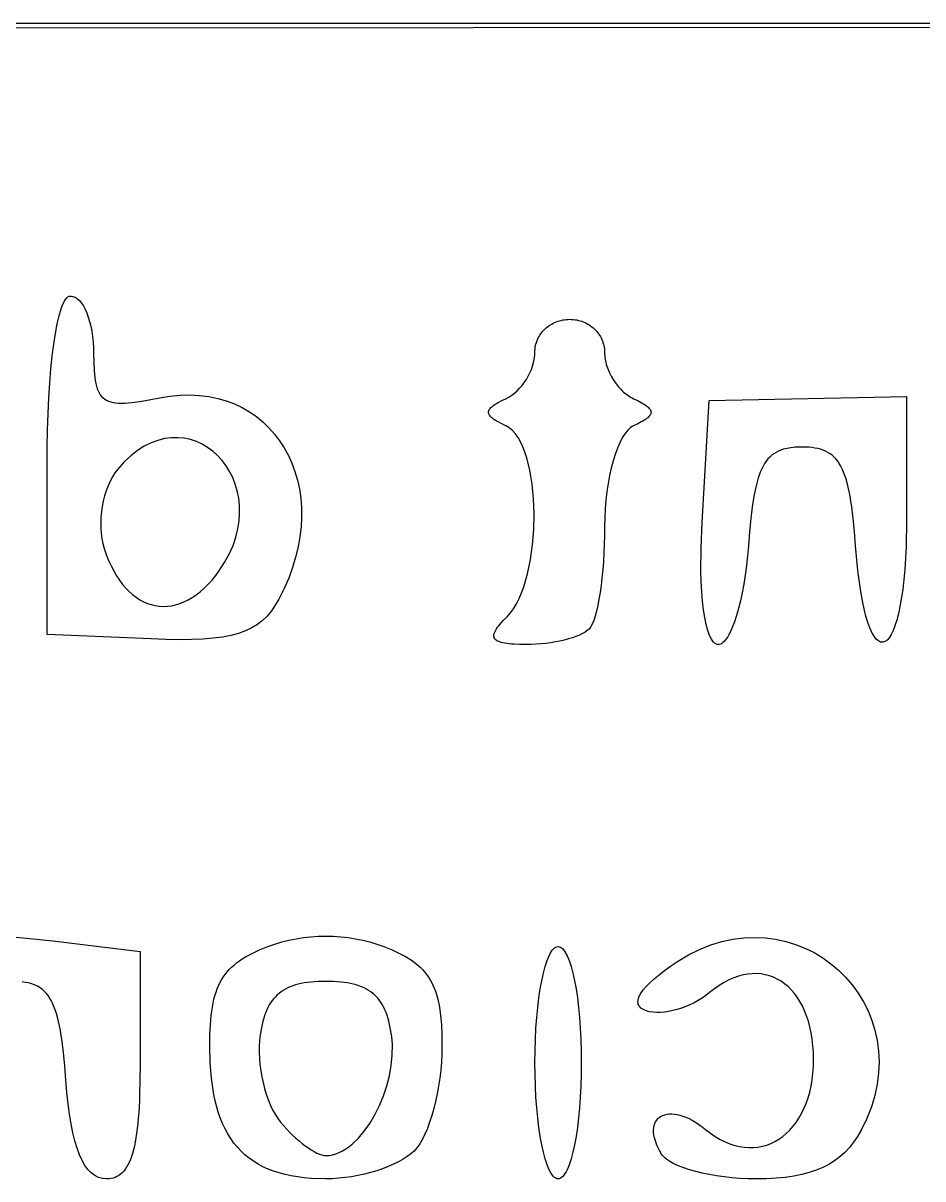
# Model space of a CAD drawing. Extents: x 70.3 to 133.4, y -81.7 to -32.
# Drawn here: x 81.999 to 83.434, y -80.395 to -78.552 of the extents above; entities that cross this region are included whole.
import ezdxf

# ---------------------------------------------------------------- set-up
doc = ezdxf.new("R2010")
doc.units = 0
doc.layers.add('BLACK', color=7, linetype='CONTINUOUS')

msp = doc.modelspace()

# ---------------------------------------------------------------- linework, layer by layer
at = {"layer": 'BLACK', "linetype": 'CONTINUOUS'}
for p, q in [((74.601576, -78.551733), (83.398972, -78.551733)), ((83.921317, -78.558488), (79.000274, -78.561297)), ((83.398972, -78.551733), (84.412734, -78.555447)), ((82.061659, -79.002649), (82.063405, -78.998571)), ((82.063405, -78.998571), (82.065194, -78.995083)), ((82.065194, -78.995083), (82.067026, -78.992199)), ((82.067026, -78.992199), (82.068898, -78.989932)), ((82.068898, -78.989932), (82.070807, -78.988296)), ((82.070807, -78.988296), (82.072753, -78.987305)), ((82.072753, -78.987305), (82.074734, -78.986971)), ((82.074734, -78.986971), (82.076633, -78.987091)), ((82.076633, -78.987091), (82.078507, -78.987447)), ((82.078507, -78.987447), (82.080355, -78.988032)), ((82.080355, -78.988032), (82.082175, -78.988842)), ((82.082175, -78.988842), (82.083963, -78.98987)), ((82.083963, -78.98987), (82.085717, -78.991111)), ((82.085717, -78.991111), (82.089116, -78.994205)), ((82.089116, -78.994205), (82.092353, -78.998078)), ((82.092353, -78.998078), (82.095407, -79.002683)), ((82.053652, -79.031417), (82.056703, -79.018288)), ((82.056703, -79.018288), (82.059959, -79.007304)), ((82.059959, -79.007304), (82.061659, -79.002649)), ((82.095407, -79.002683), (82.098261, -79.007973)), ((82.098261, -79.007973), (82.100895, -79.013901)), ((82.100895, -79.013901), (82.10329, -79.02042)), ((82.050821, -79.04658), (82.053652, -79.031417)), ((82.10329, -79.02042), (82.105427, -79.027483)), ((82.105427, -79.027483), (82.107288, -79.035042)), ((82.107288, -79.035042), (82.108853, -79.043052)), ((82.831888, -79.039427), (82.83382, -79.037686)), ((82.83382, -79.037686), (82.835839, -79.036034)), ((82.835839, -79.036034), (82.837939, -79.034473)), ((82.837939, -79.034473), (82.840119, -79.033006)), ((82.840119, -79.033006), (82.842374, -79.031637)), ((82.842374, -79.031637), (82.844701, -79.03037)), ((82.844701, -79.03037), (82.847096, -79.029207)), ((82.847096, -79.029207), (82.849555, -79.028153)), ((82.849555, -79.028153), (82.852076, -79.02721)), ((82.852076, -79.02721), (82.854654, -79.026382)), ((82.854654, -79.026382), (82.857286, -79.025672)), ((82.857286, -79.025672), (82.859968, -79.025083)), ((82.859968, -79.025083), (82.862697, -79.02462)), ((82.862697, -79.02462), (82.865469, -79.024285)), ((82.865469, -79.024285), (82.868281, -79.024081)), ((82.868281, -79.024081), (82.871129, -79.024012)), ((82.871129, -79.024012), (82.873977, -79.024081)), ((82.873977, -79.024081), (82.876789, -79.024285)), ((82.876789, -79.024285), (82.879562, -79.02462)), ((82.879562, -79.02462), (82.882291, -79.025083)), ((82.882291, -79.025083), (82.884973, -79.025672)), ((82.884973, -79.025672), (82.887605, -79.026382)), ((82.887605, -79.026382), (82.890183, -79.02721)), ((82.890183, -79.02721), (82.892703, -79.028153)), ((82.892703, -79.028153), (82.895163, -79.029208)), ((82.895163, -79.029208), (82.897558, -79.03037)), ((82.897558, -79.03037), (82.899884, -79.031637)), ((82.899884, -79.031637), (82.902139, -79.033006)), ((82.902139, -79.033006), (82.904319, -79.034473)), ((82.904319, -79.034473), (82.90642, -79.036034)), ((82.90642, -79.036034), (82.908438, -79.037687)), ((82.908438, -79.037687), (82.91037, -79.039427)), ((82.048225, -79.06367), (82.050821, -79.04658)), ((82.108853, -79.043052), (82.110104, -79.051464)), ((82.110104, -79.051464), (82.11102, -79.060232)), ((82.818952, -79.058493), (82.81995, -79.056112)), ((82.81995, -79.056112), (82.821067, -79.05379)), ((82.821067, -79.05379), (82.822298, -79.051528)), ((82.822298, -79.051528), (82.82364, -79.049331)), ((82.82364, -79.049331), (82.825089, -79.047201)), ((82.825089, -79.047201), (82.826642, -79.045142)), ((82.826642, -79.045142), (82.828295, -79.043158)), ((82.828295, -79.043158), (82.830045, -79.041252)), ((82.830045, -79.041252), (82.831888, -79.039427)), ((82.91037, -79.039427), (82.912213, -79.041252)), ((82.912213, -79.041252), (82.913963, -79.043159)), ((82.913963, -79.043159), (82.915616, -79.045143)), ((82.915616, -79.045143), (82.917169, -79.047201)), ((82.917169, -79.047201), (82.918618, -79.049331)), ((82.918618, -79.049331), (82.91996, -79.051528)), ((82.91996, -79.051528), (82.921191, -79.05379)), ((82.921191, -79.05379), (82.922307, -79.056113)), ((82.922307, -79.056113), (82.923306, -79.058493)), ((82.045878, -79.082579), (82.048225, -79.06367)), ((82.11102, -79.060232), (82.111584, -79.06931)), ((82.111584, -79.06931), (82.111776, -79.078649)), ((82.815566, -79.076488), (82.815639, -79.073798)), ((82.815639, -79.073798), (82.815854, -79.071142)), ((82.815854, -79.071142), (82.816209, -79.068524)), ((82.816209, -79.068524), (82.8167, -79.065947)), ((82.8167, -79.065947), (82.817323, -79.063413)), ((82.817323, -79.063413), (82.818075, -79.060928)), ((82.818075, -79.060928), (82.818952, -79.058493)), ((82.923306, -79.058493), (82.924183, -79.060928)), ((82.924183, -79.060928), (82.924935, -79.063414)), ((82.924935, -79.063414), (82.925558, -79.065947)), ((82.925558, -79.065947), (82.926048, -79.068524)), ((82.926048, -79.068524), (82.926403, -79.071142)), ((82.926403, -79.071142), (82.926619, -79.073798)), ((82.926619, -79.073798), (82.926692, -79.076488)), ((82.043796, -79.103196), (82.045878, -79.082579)), ((82.111776, -79.078649), (82.111937, -79.092983)), ((82.111937, -79.092983), (82.112487, -79.105682)), ((82.811912, -79.098568), (82.813475, -79.093024)), ((82.813475, -79.093024), (82.814621, -79.08747)), ((82.814621, -79.08747), (82.815326, -79.081946)), ((82.815326, -79.081946), (82.815566, -79.076488)), ((82.926692, -79.076488), (82.926752, -79.079206)), ((82.926752, -79.079206), (82.926932, -79.081946)), ((82.926932, -79.081946), (82.927228, -79.084702)), ((82.927228, -79.084702), (82.927637, -79.08747)), ((82.927637, -79.08747), (82.928156, -79.090246)), ((82.928156, -79.090246), (82.928782, -79.093024)), ((82.928782, -79.093024), (82.929513, -79.0958)), ((82.041993, -79.125415), (82.043796, -79.103196)), ((82.112487, -79.105682), (82.113524, -79.116813)), ((82.804959, -79.114768), (82.80763, -79.109478)), ((82.80763, -79.109478), (82.809956, -79.104066)), ((82.809956, -79.104066), (82.811912, -79.098568)), ((82.929513, -79.0958), (82.930345, -79.098568)), ((82.930345, -79.098568), (82.931275, -79.101326)), ((82.931275, -79.101326), (82.932301, -79.104066)), ((82.932301, -79.104066), (82.934627, -79.109478)), ((82.934627, -79.109478), (82.937299, -79.114768)), ((82.040485, -79.149127), (82.041993, -79.125415)), ((82.113524, -79.116813), (82.114257, -79.121811)), ((82.114257, -79.121811), (82.115149, -79.126442)), ((82.115149, -79.126442), (82.116214, -79.130715)), ((82.116214, -79.130715), (82.117463, -79.134637)), ((82.791288, -79.133936), (82.795106, -79.129519)), ((82.795106, -79.129519), (82.798673, -79.124826)), ((82.798673, -79.124826), (82.801965, -79.119896)), ((82.801965, -79.119896), (82.804959, -79.114768)), ((82.937299, -79.114768), (82.940293, -79.119896)), ((82.940293, -79.119896), (82.943585, -79.124826)), ((82.943585, -79.124826), (82.947152, -79.129519)), ((82.947152, -79.129519), (82.949031, -79.131764)), ((82.039286, -79.174222), (82.040485, -79.149127)), ((82.117463, -79.134637), (82.118908, -79.138218)), ((82.118908, -79.138218), (82.120563, -79.141465)), ((82.120563, -79.141465), (82.12244, -79.144387)), ((82.12244, -79.144387), (82.124551, -79.146993)), ((82.124551, -79.146993), (82.126909, -79.14929)), ((82.216837, -79.149314), (82.233568, -79.146543)), ((82.233568, -79.146543), (82.249834, -79.144987)), ((82.249834, -79.144987), (82.265613, -79.144606)), ((82.265613, -79.144606), (82.28088, -79.145361)), ((82.28088, -79.145361), (82.295614, -79.147215)), ((82.295614, -79.147215), (82.309791, -79.150127)), ((82.769264, -79.150571), (82.773981, -79.148098)), ((82.773981, -79.148098), (82.778565, -79.14516)), ((82.778565, -79.14516), (82.782994, -79.141795)), ((82.782994, -79.141795), (82.787242, -79.138041)), ((82.787242, -79.138041), (82.791288, -79.133936)), ((82.949031, -79.131764), (82.95097, -79.133936)), ((82.95097, -79.133936), (82.952966, -79.13603)), ((82.952966, -79.13603), (82.955015, -79.138041)), ((82.955015, -79.138041), (82.957116, -79.139964)), ((82.957116, -79.139964), (82.959264, -79.141795)), ((82.959264, -79.141795), (82.961457, -79.143528)), ((82.961457, -79.143528), (82.963692, -79.14516)), ((82.963692, -79.14516), (82.965966, -79.146684)), ((82.965966, -79.146684), (82.968277, -79.148098)), ((82.968277, -79.148098), (82.97062, -79.149395)), ((83.250806, -79.150239), (83.408233, -79.146817)), ((83.408233, -79.146817), (83.408233, -79.344706)), ((82.126909, -79.14929), (82.129526, -79.151288)), ((82.129526, -79.151288), (82.132415, -79.152994)), ((82.132415, -79.152994), (82.135588, -79.154417)), ((82.135588, -79.154417), (82.139058, -79.155565)), ((82.139058, -79.155565), (82.142837, -79.156447)), ((82.142837, -79.156447), (82.146938, -79.157071)), ((82.146938, -79.157071), (82.151372, -79.157446)), ((82.151372, -79.157446), (82.156153, -79.157579)), ((82.156153, -79.157579), (82.161294, -79.15748)), ((82.161294, -79.15748), (82.172701, -79.156617)), ((82.172701, -79.156617), (82.185694, -79.154923)), ((82.185694, -79.154923), (82.200373, -79.152467)), ((82.200373, -79.152467), (82.216837, -79.149314)), ((82.309791, -79.150127), (82.323387, -79.154059)), ((82.323387, -79.154059), (82.33638, -79.158972)), ((82.33638, -79.158972), (82.348747, -79.164827)), ((82.348747, -79.164827), (82.360465, -79.171586)), ((82.74246, -79.168518), (82.74322, -79.167283)), ((82.74322, -79.167283), (82.744196, -79.166036)), ((82.744196, -79.166036), (82.74539, -79.164772)), ((82.74539, -79.164772), (82.746801, -79.16349)), ((82.746801, -79.16349), (82.748429, -79.162185)), ((82.748429, -79.162185), (82.750273, -79.160855)), ((82.750273, -79.160855), (82.752335, -79.159497)), ((82.752335, -79.159497), (82.754614, -79.158107)), ((82.754614, -79.158107), (82.75711, -79.156682)), ((82.75711, -79.156682), (82.762753, -79.153715)), ((82.762753, -79.153715), (82.769264, -79.150571)), ((82.97062, -79.149395), (82.972993, -79.150571)), ((82.972993, -79.150571), (82.979505, -79.153715)), ((82.979505, -79.153715), (82.985148, -79.156682)), ((82.985148, -79.156682), (82.987644, -79.158107)), ((82.987644, -79.158107), (82.989923, -79.159497)), ((82.989923, -79.159497), (82.991985, -79.160855)), ((82.991985, -79.160855), (82.99383, -79.162185)), ((82.99383, -79.162185), (82.995457, -79.16349)), ((82.995457, -79.16349), (82.996868, -79.164772)), ((82.996868, -79.164772), (82.998062, -79.166036)), ((82.998062, -79.166036), (82.999039, -79.167283)), ((82.999039, -79.167283), (82.999798, -79.168518)), ((83.082184, -79.348128), (83.093378, -79.153659)), ((83.093378, -79.153659), (83.250806, -79.150239)), ((82.038411, -79.200593), (82.039286, -79.174222)), ((82.360465, -79.171586), (82.37151, -79.179209)), ((82.37151, -79.179209), (82.38186, -79.187657)), ((82.741483, -79.172179), (82.741592, -79.170963)), ((82.741592, -79.173395), (82.741483, -79.172179)), ((82.741592, -79.170963), (82.741917, -79.169744)), ((82.741917, -79.174614), (82.741592, -79.173395)), ((82.741917, -79.169744), (82.74246, -79.168518)), ((82.74246, -79.175839), (82.741917, -79.174614)), ((82.74322, -79.177074), (82.74246, -79.175839)), ((82.744196, -79.178322), (82.74322, -79.177074)), ((82.74539, -79.179585), (82.744196, -79.178322)), ((82.746801, -79.180868), (82.74539, -79.179585)), ((82.748429, -79.182172), (82.746801, -79.180868)), ((82.750273, -79.183502), (82.748429, -79.182172)), ((82.752335, -79.184861), (82.750273, -79.183502)), ((82.754614, -79.186251), (82.752335, -79.184861)), ((82.989923, -79.184861), (82.987644, -79.186251)), ((82.991985, -79.183502), (82.989923, -79.184861)), ((82.99383, -79.182172), (82.991985, -79.183502)), ((82.995457, -79.180868), (82.99383, -79.182172)), ((82.996868, -79.179585), (82.995457, -79.180868)), ((82.998062, -79.178322), (82.996868, -79.179585)), ((82.999039, -79.177074), (82.998062, -79.178322)), ((82.999798, -79.175839), (82.999039, -79.177074)), ((82.999798, -79.168518), (83.000341, -79.169744)), ((83.000341, -79.174614), (82.999798, -79.175839)), ((83.000341, -79.169744), (83.000666, -79.170963)), ((83.000666, -79.173395), (83.000341, -79.174614)), ((83.000666, -79.170963), (83.000775, -79.172179)), ((83.000775, -79.172179), (83.000666, -79.173395)), ((82.037875, -79.228131), (82.038411, -79.200593)), ((82.38186, -79.187657), (82.391491, -79.196893)), ((82.391491, -79.196893), (82.400381, -79.206876)), ((82.75711, -79.187675), (82.754614, -79.186251)), ((82.762753, -79.190642), (82.75711, -79.187675)), ((82.769264, -79.193786), (82.762753, -79.190642)), ((82.774632, -79.196918), (82.769264, -79.193786)), ((82.77966, -79.201103), (82.774632, -79.196918)), ((82.78435, -79.206277), (82.77966, -79.201103)), ((82.963692, -79.200962), (82.959264, -79.206466)), ((82.968277, -79.196708), (82.963692, -79.200962)), ((82.97062, -79.195075), (82.968277, -79.196708)), ((82.972993, -79.193786), (82.97062, -79.195075)), ((82.979505, -79.190642), (82.972993, -79.193786)), ((82.985148, -79.187675), (82.979505, -79.190642)), ((82.987644, -79.186251), (82.985148, -79.187675)), ((82.203451, -79.221008), (82.192635, -79.226417)), ((82.214251, -79.216987), (82.203451, -79.221008)), ((82.224982, -79.214301), (82.214251, -79.216987)), ((82.235589, -79.212895), (82.224982, -79.214301)), ((82.246018, -79.212717), (82.235589, -79.212895)), ((82.256216, -79.213713), (82.246018, -79.212717)), ((82.266128, -79.215829), (82.256216, -79.213713)), ((82.275701, -79.219011), (82.266128, -79.215829)), ((82.28488, -79.223207), (82.275701, -79.219011)), ((82.400381, -79.206876), (82.408506, -79.217567)), ((82.408506, -79.217567), (82.415843, -79.228929)), ((82.7887, -79.212376), (82.78435, -79.206277)), ((82.792711, -79.219336), (82.7887, -79.212376)), ((82.796381, -79.227092), (82.792711, -79.219336)), ((82.95097, -79.220894), (82.947152, -79.229653)), ((82.955015, -79.213137), (82.95097, -79.220894)), ((82.959264, -79.206466), (82.955015, -79.213137)), ((82.037693, -79.256727), (82.037875, -79.228131)), ((82.181857, -79.233268), (82.171171, -79.241614)), ((82.192635, -79.226417), (82.181857, -79.233268)), ((82.293612, -79.228362), (82.28488, -79.223207)), ((82.301842, -79.234424), (82.293612, -79.228362)), ((82.309517, -79.241338), (82.301842, -79.234424)), ((82.415843, -79.228929), (82.422369, -79.240922)), ((82.422369, -79.240922), (82.428061, -79.253507)), ((82.799711, -79.235581), (82.796381, -79.227092)), ((82.8027, -79.244738), (82.799711, -79.235581)), ((82.943585, -79.239333), (82.940293, -79.249851)), ((82.947152, -79.229653), (82.943585, -79.239333)), ((83.193412, -79.240765), (83.190297, -79.243556)), ((83.196714, -79.238285), (83.193412, -79.240765)), ((83.200209, -79.236104), (83.196714, -79.238285)), ((83.203905, -79.234209), (83.200209, -79.236104)), ((83.207808, -79.232586), (83.203905, -79.234209)), ((83.211926, -79.231222), (83.207808, -79.232586)), ((83.220835, -79.229218), (83.211926, -79.231222)), ((83.230689, -79.228094), (83.220835, -79.229218)), ((83.241545, -79.227742), (83.230689, -79.228094)), ((83.247102, -79.227828), (83.241545, -79.227742)), ((83.252402, -79.228094), (83.247102, -79.227828)), ((83.25745, -79.228553), (83.252402, -79.228094)), ((83.262256, -79.229218), (83.25745, -79.228553)), ((83.266825, -79.230104), (83.262256, -79.229218)), ((83.271165, -79.231222), (83.266825, -79.230104)), ((83.275283, -79.232586), (83.271165, -79.231222)), ((83.279186, -79.234209), (83.275283, -79.232586)), ((83.282882, -79.236104), (83.279186, -79.234209)), ((83.286377, -79.238285), (83.282882, -79.236104)), ((83.289679, -79.240765), (83.286377, -79.238285)), ((83.292794, -79.243556), (83.289679, -79.240765)), ((82.037693, -79.526485), (82.037693, -79.256727)), ((82.160632, -79.251508), (82.150293, -79.263005)), ((82.171171, -79.241614), (82.160632, -79.251508)), ((82.316582, -79.24905), (82.309517, -79.241338)), ((82.322984, -79.257509), (82.316582, -79.24905)), ((82.328669, -79.266658), (82.322984, -79.257509)), ((82.428061, -79.253507), (82.432895, -79.266646)), ((82.807652, -79.2648), (82.8027, -79.244738)), ((82.940293, -79.249851), (82.937299, -79.261125)), ((83.179554, -79.258105), (83.175114, -79.267593)), ((83.181996, -79.253934), (83.179554, -79.258105)), ((83.184596, -79.250128), (83.181996, -79.253934)), ((83.187361, -79.246673), (83.184596, -79.250128)), ((83.190297, -79.243556), (83.187361, -79.246673)), ((83.295731, -79.246673), (83.292794, -79.243556)), ((83.298495, -79.250128), (83.295731, -79.246673)), ((83.301095, -79.253934), (83.298495, -79.250128)), ((83.303537, -79.258105), (83.301095, -79.253934)), ((83.305829, -79.262653), (83.303537, -79.258105)), ((82.141795, -79.275288), (82.138095, -79.282225)), ((82.145865, -79.26886), (82.141795, -79.275288)), ((82.150293, -79.263005), (82.145865, -79.26886)), ((82.333582, -79.276447), (82.328669, -79.266658)), ((82.33767, -79.286819), (82.333582, -79.276447)), ((82.432895, -79.266646), (82.43685, -79.280299)), ((82.811237, -79.286765), (82.807652, -79.2648)), ((82.934627, -79.273073), (82.932301, -79.285612)), ((82.937299, -79.261125), (82.934627, -79.273073)), ((83.175114, -79.267593), (83.171218, -79.278697)), ((83.307978, -79.267593), (83.305829, -79.262653)), ((83.30999, -79.272936), (83.307978, -79.267593)), ((83.311874, -79.278697), (83.30999, -79.272936)), ((82.134775, -79.289605), (82.131846, -79.297365)), ((82.138095, -79.282225), (82.134775, -79.289605)), ((82.340879, -79.297723), (82.33767, -79.286819)), ((82.43685, -79.280299), (82.439902, -79.294427)), ((82.439902, -79.294427), (82.442027, -79.308993)), ((82.813449, -79.31012), (82.811237, -79.286765)), ((82.932301, -79.285612), (82.930345, -79.298661)), ((83.167809, -79.291523), (83.164831, -79.306176)), ((83.171218, -79.278697), (83.167809, -79.291523)), ((83.313636, -79.284888), (83.311874, -79.278697)), ((83.315282, -79.291523), (83.313636, -79.284888)), ((83.316822, -79.298615), (83.315282, -79.291523)), ((82.127209, -79.313762), (82.125521, -79.32227)), ((82.129321, -79.305438), (82.127209, -79.313762)), ((82.131846, -79.297365), (82.129321, -79.305438)), ((82.343154, -79.309105), (82.340879, -79.297723)), ((82.344442, -79.320911), (82.343154, -79.309105)), ((82.442027, -79.308993), (82.443203, -79.323956)), ((82.814286, -79.334351), (82.813449, -79.31012)), ((82.928782, -79.312136), (82.927637, -79.325956)), ((82.930345, -79.298661), (82.928782, -79.312136)), ((83.164831, -79.306176), (83.162225, -79.322762)), ((83.318261, -79.306176), (83.316822, -79.298615)), ((83.319607, -79.314221), (83.318261, -79.306176)), ((83.320867, -79.322762), (83.319607, -79.314221)), ((82.12427, -79.330899), (82.123465, -79.339583)), ((82.125521, -79.32227), (82.12427, -79.330899)), ((82.343841, -79.345579), (82.344689, -79.333087)), ((82.344689, -79.333087), (82.344442, -79.320911)), ((82.443203, -79.323956), (82.443324, -79.333087)), ((82.443324, -79.333087), (82.443406, -79.339278)), ((82.927637, -79.325956), (82.926932, -79.340038)), ((83.162225, -79.322762), (83.159935, -79.341386)), ((83.323157, -79.341386), (83.320867, -79.322762)), ((82.123465, -79.339583), (82.123119, -79.348258)), ((82.123119, -79.348258), (82.123242, -79.356859)), ((82.341843, -79.358336), (82.343841, -79.345579)), ((82.443406, -79.339278), (82.442614, -79.35492)), ((82.813746, -79.358945), (82.814286, -79.334351)), ((82.926932, -79.340038), (82.926692, -79.3543)), ((83.080569, -79.388574), (83.082184, -79.348128)), ((83.159935, -79.341386), (83.157903, -79.362153)), ((83.325189, -79.362153), (83.323157, -79.341386)), ((83.408233, -79.344706), (83.407501, -79.386329)), ((82.123242, -79.356859), (82.123845, -79.365321)), ((82.123845, -79.365321), (82.124939, -79.37358)), ((82.338643, -79.371302), (82.341843, -79.358336)), ((82.442614, -79.35492), (82.440803, -79.370843)), ((82.811824, -79.383389), (82.813746, -79.358945)), ((82.926563, -79.368579), (82.926188, -79.382708)), ((82.926692, -79.3543), (82.926563, -79.368579)), ((83.157903, -79.362153), (83.156073, -79.385169)), ((83.327019, -79.385169), (83.325189, -79.362153)), ((82.124939, -79.37358), (82.126536, -79.381571)), ((82.126536, -79.381571), (82.128646, -79.38923)), ((82.328417, -79.397649), (82.334185, -79.384424)), ((82.334185, -79.384424), (82.338643, -79.371302)), ((82.437951, -79.387008), (82.434033, -79.403377)), ((82.440803, -79.370843), (82.437951, -79.387008)), ((82.808519, -79.407169), (82.811824, -79.383389)), ((82.926188, -79.382708), (82.925577, -79.396604)), ((83.080498, -79.425667), (83.080569, -79.388574)), ((83.156073, -79.385169), (83.154721, -79.401205)), ((83.330632, -79.424627), (83.327019, -79.385169)), ((83.407501, -79.386329), (83.405416, -79.423125)), ((82.128646, -79.38923), (82.131999, -79.399041)), ((82.131999, -79.399041), (82.13565, -79.408317)), ((82.321283, -79.410923), (82.328417, -79.397649)), ((82.434033, -79.403377), (82.429028, -79.41991)), ((82.925577, -79.396604), (82.924743, -79.410184)), ((83.154721, -79.401205), (83.153032, -79.416792)), ((82.13565, -79.408317), (82.139585, -79.417054)), ((82.139585, -79.417054), (82.14379, -79.425252)), ((82.14379, -79.425252), (82.148251, -79.432905)), ((82.306805, -79.432241), (82.31273, -79.424192)), ((82.31273, -79.424192), (82.321283, -79.410923)), ((82.429028, -79.41991), (82.422912, -79.436569)), ((82.803825, -79.429772), (82.808519, -79.407169)), ((82.9237, -79.423363), (82.922459, -79.436057)), ((82.924743, -79.410184), (82.9237, -79.423363)), ((83.153032, -79.416792), (83.151031, -79.431849)), ((83.335215, -79.458101), (83.330632, -79.424627)), ((83.405416, -79.423125), (83.402143, -79.455012)), ((82.148251, -79.432905), (82.152952, -79.440013)), ((82.152952, -79.440013), (82.15788, -79.446572)), ((82.294571, -79.44649), (82.300747, -79.439673)), ((82.300747, -79.439673), (82.306805, -79.432241)), ((82.422912, -79.436569), (82.415662, -79.453315)), ((82.797742, -79.450684), (82.803825, -79.429772)), ((82.922459, -79.436057), (82.921034, -79.448183)), ((83.081016, -79.442759), (83.080498, -79.425667)), ((83.081888, -79.458777), (83.081016, -79.442759)), ((83.151031, -79.431849), (83.148742, -79.446295)), ((82.15788, -79.446572), (82.163021, -79.452579)), ((82.163021, -79.452579), (82.16836, -79.458033)), ((82.16836, -79.458033), (82.173882, -79.462929)), ((82.275477, -79.463284), (82.281921, -79.458293)), ((82.281921, -79.458293), (82.288291, -79.452696)), ((82.288291, -79.452696), (82.294571, -79.44649)), ((82.415662, -79.453315), (82.407254, -79.470108)), ((82.790264, -79.469393), (82.794177, -79.460346)), ((82.794177, -79.460346), (82.797742, -79.450684)), ((82.919438, -79.459657), (82.917682, -79.470395)), ((82.921034, -79.448183), (82.919438, -79.459657)), ((83.083104, -79.473642), (83.081888, -79.458777)), ((83.146191, -79.460048), (83.1434, -79.47303)), ((83.148742, -79.446295), (83.146191, -79.460048)), ((83.337818, -79.47262), (83.335215, -79.458101)), ((83.402143, -79.455012), (83.397849, -79.481906)), ((82.173882, -79.462929), (82.179573, -79.467265)), ((82.179573, -79.467265), (82.185419, -79.471039)), ((82.185419, -79.471039), (82.191406, -79.474247)), ((82.191406, -79.474247), (82.197518, -79.476888)), ((82.197518, -79.476888), (82.203743, -79.478958)), ((82.203743, -79.478958), (82.210065, -79.480455)), ((82.210065, -79.480455), (82.216469, -79.481375)), ((82.229471, -79.481477), (82.236038, -79.480653)), ((82.236038, -79.480653), (82.242631, -79.479241)), ((82.242631, -79.479241), (82.249236, -79.47724)), ((82.249236, -79.47724), (82.255837, -79.474647)), ((82.255837, -79.474647), (82.26242, -79.471458)), ((82.26242, -79.471458), (82.268972, -79.467671)), ((82.268972, -79.467671), (82.275477, -79.463284)), ((82.401499, -79.480033), (82.395303, -79.489011)), ((82.407254, -79.470108), (82.401499, -79.480033)), ((82.78139, -79.485384), (82.786002, -79.47776)), ((82.786002, -79.47776), (82.790264, -79.469393)), ((82.915779, -79.480312), (82.913743, -79.489326)), ((82.917682, -79.470395), (82.915779, -79.480312)), ((83.084654, -79.487276), (83.083104, -79.473642)), ((83.1434, -79.47303), (83.140397, -79.485158)), ((83.340601, -79.485674), (83.337818, -79.47262)), ((82.216469, -79.481375), (82.222943, -79.481717)), ((82.222943, -79.481717), (82.229471, -79.481477)), ((82.388562, -79.497076), (82.381171, -79.50426)), ((82.395303, -79.489011), (82.388562, -79.497076)), ((82.765122, -79.504342), (82.771116, -79.498145)), ((82.771116, -79.498145), (82.776428, -79.492201)), ((82.776428, -79.492201), (82.78139, -79.485384)), ((82.911586, -79.497352), (82.90932, -79.504307)), ((82.913743, -79.489326), (82.911586, -79.497352)), ((83.086528, -79.4996), (83.084654, -79.487276)), ((83.137204, -79.496352), (83.133848, -79.506531)), ((83.140397, -79.485158), (83.137204, -79.496352)), ((83.343543, -79.497273), (83.340601, -79.485674)), ((83.346624, -79.507428), (83.343543, -79.497273)), ((83.39537, -79.493456), (83.392698, -79.503726)), ((83.397849, -79.481906), (83.39537, -79.493456)), ((82.364017, -79.516117), (82.354044, -79.520855)), ((82.373024, -79.510596), (82.364017, -79.516117)), ((82.381171, -79.50426), (82.373024, -79.510596)), ((82.753117, -79.519676), (82.754484, -79.517443)), ((82.754484, -79.517443), (82.756107, -79.515085)), ((82.756107, -79.515085), (82.757985, -79.512599)), ((82.757985, -79.512599), (82.760114, -79.509981)), ((82.760114, -79.509981), (82.762494, -79.50723)), ((82.762494, -79.50723), (82.765122, -79.504342)), ((82.903264, -79.516454), (82.901998, -79.517901)), ((82.904513, -79.514665), (82.903264, -79.516454)), ((82.906958, -79.510106), (82.904513, -79.514665)), ((82.90932, -79.504307), (82.906958, -79.510106)), ((83.088715, -79.510536), (83.086528, -79.4996)), ((83.091205, -79.520005), (83.088715, -79.510536)), ((83.130352, -79.515615), (83.128559, -79.519721)), ((83.133848, -79.506531), (83.130352, -79.515615)), ((83.349823, -79.516148), (83.346624, -79.507428)), ((83.353119, -79.523446), (83.349823, -79.516148)), ((83.389854, -79.512707), (83.386858, -79.520388)), ((83.392698, -79.503726), (83.389854, -79.512707)), ((82.203525, -79.533701), (82.037693, -79.526485)), ((82.226911, -79.534529), (82.203525, -79.533701)), ((82.248387, -79.53487), (82.226911, -79.534529)), ((82.268057, -79.534691), (82.248387, -79.53487)), ((82.286027, -79.533958), (82.268057, -79.534691)), ((82.302401, -79.53264), (82.286027, -79.533958)), ((82.317285, -79.530704), (82.302401, -79.53264)), ((82.330783, -79.528116), (82.317285, -79.530704)), ((82.343002, -79.524844), (82.330783, -79.528116)), ((82.354044, -79.520855), (82.343002, -79.524844)), ((82.750185, -79.529047), (82.750245, -79.527402)), ((82.750393, -79.530582), (82.750185, -79.529047)), ((82.750245, -79.527402), (82.750569, -79.525646)), ((82.75087, -79.53201), (82.750393, -79.530582)), ((82.750569, -79.525646), (82.751157, -79.523774)), ((82.751618, -79.533335), (82.75087, -79.53201)), ((82.751157, -79.523774), (82.752007, -79.521785)), ((82.752639, -79.534558), (82.751618, -79.533335)), ((82.752007, -79.521785), (82.753117, -79.519676)), ((82.753935, -79.535682), (82.752639, -79.534558)), ((82.755508, -79.536711), (82.753935, -79.535682)), ((82.862432, -79.535341), (82.85548, -79.536938)), ((82.869058, -79.533586), (82.862432, -79.535341)), ((82.875307, -79.531683), (82.869058, -79.533586)), ((82.881127, -79.529647), (82.875307, -79.531683)), ((82.886466, -79.52749), (82.881127, -79.529647)), ((82.891274, -79.525224), (82.886466, -79.52749)), ((82.8955, -79.522862), (82.891274, -79.525224)), ((82.899091, -79.520417), (82.8955, -79.522862)), ((82.901998, -79.517901), (82.899091, -79.520417)), ((83.093987, -79.527928), (83.091205, -79.520005)), ((83.097052, -79.534228), (83.093987, -79.527928)), ((83.100388, -79.538824), (83.097052, -79.534228)), ((83.119275, -79.535488), (83.117375, -79.537618)), ((83.121164, -79.533003), (83.119275, -79.535488)), ((83.123041, -79.530174), (83.121164, -79.533003)), ((83.1249, -79.527011), (83.123041, -79.530174)), ((83.126741, -79.523523), (83.1249, -79.527011)), ((83.128559, -79.519721), (83.126741, -79.523523)), ((83.356491, -79.529329), (83.353119, -79.523446)), ((83.359919, -79.53381), (83.356491, -79.529329)), ((83.363382, -79.536898), (83.359919, -79.53381)), ((83.377168, -79.535531), (83.373773, -79.53791)), ((83.380495, -79.531811), (83.377168, -79.535531)), ((83.383732, -79.52676), (83.380495, -79.531811)), ((83.386858, -79.520388), (83.383732, -79.52676)), ((82.757359, -79.537646), (82.755508, -79.536711)), ((82.75949, -79.538492), (82.757359, -79.537646)), ((82.761904, -79.539249), (82.75949, -79.538492)), ((82.764602, -79.539921), (82.761904, -79.539249)), ((82.767586, -79.540511), (82.764602, -79.539921)), ((82.770858, -79.541022), (82.767586, -79.540511)), ((82.77442, -79.541456), (82.770858, -79.541022)), ((82.778274, -79.541815), (82.77442, -79.541456)), ((82.782421, -79.542103), (82.778274, -79.541815)), ((82.791605, -79.542476), (82.782421, -79.542103)), ((82.801985, -79.542595), (82.791605, -79.542476)), ((82.809785, -79.542467), (82.801985, -79.542595)), ((82.817619, -79.542091), (82.809785, -79.542467)), ((82.825433, -79.54148), (82.817619, -79.542091)), ((82.833178, -79.540647), (82.825433, -79.54148)), ((82.840802, -79.539603), (82.833178, -79.540647)), ((82.848253, -79.538363), (82.840802, -79.539603)), ((82.85548, -79.536938), (82.848253, -79.538363)), ((83.102155, -79.54046), (83.100388, -79.538824)), ((83.103986, -79.54164), (83.102155, -79.54046)), ((83.105879, -79.542355), (83.103986, -79.54164)), ((83.107834, -79.542596), (83.105879, -79.542355)), ((83.109738, -79.54239), (83.107834, -79.542596)), ((83.111647, -79.541779), (83.109738, -79.54239)), ((83.113558, -79.540774), (83.111647, -79.541779)), ((83.115469, -79.539383), (83.113558, -79.540774)), ((83.117375, -79.537618), (83.115469, -79.539383)), ((83.366859, -79.538604), (83.363382, -79.536898)), ((83.37033, -79.538938), (83.366859, -79.538604)), ((83.373773, -79.53791), (83.37033, -79.538938)), ((81.977455, -80.008167), (82.010171, -80.011073)), ((82.010171, -80.011073), (82.046949, -80.015256)), ((82.046949, -80.015256), (82.185855, -80.032242)), ((82.411946, -80.016836), (82.423394, -80.013968)), ((82.423394, -80.013968), (82.434984, -80.011622)), ((82.434984, -80.011622), (82.446687, -80.009797)), ((82.446687, -80.009797), (82.458474, -80.008493)), ((82.458474, -80.008493), (82.470318, -80.007711)), ((82.470318, -80.007711), (82.48219, -80.00745)), ((82.48219, -80.00745), (82.494063, -80.007711)), ((82.494063, -80.007711), (82.505907, -80.008493)), ((82.505907, -80.008493), (82.517694, -80.009797)), ((82.517694, -80.009797), (82.529397, -80.011622)), ((82.529397, -80.011622), (82.540986, -80.013968)), ((82.540986, -80.013968), (82.552435, -80.016836)), ((83.113825, -80.016106), (83.131442, -80.012323)), ((83.131442, -80.012323), (83.148882, -80.010112)), ((83.148882, -80.010112), (83.166083, -80.009415)), ((83.166083, -80.009415), (83.182982, -80.010176)), ((83.182982, -80.010176), (83.199517, -80.012337)), ((83.199517, -80.012337), (83.215626, -80.015841)), ((82.185855, -80.032242), (82.185855, -80.213398)), ((82.364606, -80.034936), (82.376492, -80.02943)), ((82.376492, -80.02943), (82.389587, -80.024137)), ((82.389587, -80.024137), (82.400667, -80.020226)), ((82.400667, -80.020226), (82.411946, -80.016836)), ((82.552435, -80.016836), (82.563714, -80.020226)), ((82.563714, -80.020226), (82.574795, -80.024137)), ((82.574795, -80.024137), (82.587889, -80.02943)), ((82.587889, -80.02943), (82.599776, -80.034936)), ((82.839905, -80.035423), (82.841624, -80.0325)), ((82.841624, -80.0325), (82.843378, -80.029994)), ((82.843378, -80.029994), (82.845166, -80.027917)), ((82.845166, -80.027917), (82.846986, -80.026281)), ((82.846986, -80.026281), (82.848834, -80.025098)), ((82.848834, -80.025098), (82.850708, -80.024379)), ((82.850708, -80.024379), (82.852607, -80.024137)), ((82.852607, -80.024137), (82.854506, -80.024379)), ((82.854506, -80.024379), (82.85638, -80.025098)), ((82.85638, -80.025098), (82.858228, -80.026281)), ((82.858228, -80.026281), (82.860048, -80.027917)), ((82.860048, -80.027917), (82.86359, -80.0325)), ((82.86359, -80.0325), (82.866989, -80.038751)), ((83.060535, -80.037458), (83.078309, -80.028616)), ((83.078309, -80.028616), (83.096093, -80.021518)), ((83.096093, -80.021518), (83.113825, -80.016106)), ((83.215626, -80.015841), (83.231246, -80.020632)), ((83.231246, -80.020632), (83.246315, -80.026651)), ((83.246315, -80.026651), (83.260771, -80.033841)), ((82.335695, -80.053596), (82.339847, -80.050201)), ((82.339847, -80.050201), (82.344257, -80.046934)), ((82.344257, -80.046934), (82.348932, -80.043784)), ((82.348932, -80.043784), (82.353877, -80.040742)), ((82.353877, -80.040742), (82.3591, -80.037796)), ((82.3591, -80.037796), (82.364606, -80.034936)), ((82.599776, -80.034936), (82.610504, -80.040742)), ((82.610504, -80.040742), (82.620124, -80.046934)), ((82.620124, -80.046934), (82.628687, -80.053596)), ((82.831934, -80.055879), (82.834989, -80.046576)), ((82.834989, -80.046576), (82.836585, -80.042472)), ((82.836585, -80.042472), (82.838225, -80.038751)), ((82.838225, -80.038751), (82.839905, -80.035423)), ((82.866989, -80.038751), (82.870225, -80.046576)), ((82.870225, -80.046576), (82.87328, -80.055879)), ((83.032093, -80.05534), (83.042833, -80.0481)), ((83.042833, -80.0481), (83.060535, -80.037458)), ((83.260771, -80.033841), (83.274551, -80.042147)), ((83.274551, -80.042147), (83.287593, -80.051509)), ((83.287593, -80.051509), (83.299835, -80.061871)), ((82.318588, -80.072875), (82.321543, -80.068677)), ((82.321543, -80.068677), (82.324725, -80.06466)), ((82.324725, -80.06466), (82.32814, -80.060815)), ((82.32814, -80.060815), (82.331795, -80.057131)), ((82.331795, -80.057131), (82.335695, -80.053596)), ((82.628687, -80.053596), (82.632587, -80.057131)), ((82.632587, -80.057131), (82.636241, -80.060815)), ((82.636241, -80.060815), (82.639656, -80.06466)), ((82.639656, -80.06466), (82.642838, -80.068677)), ((82.642838, -80.068677), (82.645794, -80.072875)), ((82.826446, -80.078542), (82.82908, -80.066566)), ((82.82908, -80.066566), (82.831934, -80.055879)), ((82.87328, -80.055879), (82.876133, -80.066566)), ((82.876133, -80.066566), (82.878767, -80.078542)), ((83.005771, -80.075559), (83.013553, -80.069085)), ((83.013553, -80.069085), (83.02233, -80.06234)), ((83.02233, -80.06234), (83.032093, -80.05534)), ((83.147658, -80.069459), (83.140207, -80.071457)), ((83.155004, -80.068108), (83.147658, -80.069459)), ((83.162229, -80.067395), (83.155004, -80.068108)), ((83.169319, -80.067308), (83.162229, -80.067395)), ((83.176258, -80.067839), (83.169319, -80.067308)), ((83.183031, -80.068978), (83.176258, -80.067839)), ((83.189622, -80.070714), (83.183031, -80.068978)), ((83.299835, -80.061871), (83.311214, -80.073176)), ((82.002837, -80.081175), (81.998032, -80.080509)), ((82.007406, -80.08206), (82.002837, -80.081175)), ((82.011746, -80.083178), (82.007406, -80.08206)), ((82.015864, -80.084542), (82.011746, -80.083178)), ((82.019767, -80.086165), (82.015864, -80.084542)), ((82.023463, -80.088061), (82.019767, -80.086165)), ((82.026958, -80.090242), (82.023463, -80.088061)), ((82.30891, -80.091705), (82.311021, -80.086671)), ((82.311021, -80.086671), (82.313333, -80.081862)), ((82.313333, -80.081862), (82.315853, -80.077267)), ((82.315853, -80.077267), (82.318588, -80.072875)), ((82.425241, -80.088339), (82.42132, -80.090063)), ((82.429357, -80.086782), (82.425241, -80.088339)), ((82.433672, -80.08539), (82.429357, -80.086782)), ((82.438192, -80.084159), (82.433672, -80.08539)), ((82.442919, -80.083086), (82.438192, -80.084159)), ((82.447859, -80.082167), (82.442919, -80.083086)), ((82.453015, -80.081398), (82.447859, -80.082167)), ((82.458392, -80.080777), (82.453015, -80.081398)), ((82.469824, -80.079964), (82.458392, -80.080777)), ((82.482189, -80.079699), (82.469824, -80.079964)), ((82.494554, -80.079964), (82.482189, -80.079699)), ((82.505987, -80.080777), (82.494554, -80.079964)), ((82.51652, -80.082167), (82.505987, -80.080777)), ((82.521459, -80.083086), (82.51652, -80.082167)), ((82.526187, -80.084159), (82.521459, -80.083086)), ((82.530707, -80.08539), (82.526187, -80.084159)), ((82.535022, -80.086782), (82.530707, -80.08539)), ((82.539138, -80.088339), (82.535022, -80.086782)), ((82.543059, -80.090063), (82.539138, -80.088339)), ((82.645794, -80.072875), (82.648528, -80.077267)), ((82.648528, -80.077267), (82.651048, -80.081862)), ((82.651048, -80.081862), (82.653361, -80.086671)), ((82.653361, -80.086671), (82.655471, -80.091705)), ((82.824051, -80.091711), (82.826446, -80.078542)), ((82.878767, -80.078542), (82.881162, -80.091711)), ((82.988497, -80.093209), (82.993234, -80.087637)), ((82.993234, -80.087637), (82.998995, -80.081748)), ((82.998995, -80.081748), (83.005771, -80.075559)), ((83.109659, -80.086113), (83.101912, -80.091493)), ((83.117377, -80.08143), (83.109659, -80.086113)), ((83.125051, -80.077432), (83.117377, -80.08143)), ((83.132666, -80.074111), (83.125051, -80.077432)), ((83.140207, -80.071457), (83.132666, -80.074111)), ((83.196017, -80.073038), (83.189622, -80.070714)), ((83.2022, -80.07594), (83.196017, -80.073038)), ((83.208155, -80.079411), (83.2022, -80.07594)), ((83.213868, -80.08344), (83.208155, -80.079411)), ((83.219323, -80.088018), (83.213868, -80.08344)), ((83.224505, -80.093135), (83.219323, -80.088018)), ((83.311214, -80.073176), (83.321668, -80.085367)), ((83.321668, -80.085367), (83.331135, -80.098387)), ((82.03026, -80.092721), (82.026958, -80.090242)), ((82.033375, -80.095513), (82.03026, -80.092721)), ((82.036312, -80.09863), (82.033375, -80.095513)), ((82.039076, -80.102084), (82.036312, -80.09863)), ((82.041676, -80.105891), (82.039076, -80.102084)), ((82.044119, -80.110061), (82.041676, -80.105891)), ((82.303727, -80.108265), (82.305269, -80.102491)), ((82.305269, -80.102491), (82.306995, -80.096975)), ((82.306995, -80.096975), (82.30891, -80.091705)), ((82.398994, -80.107123), (82.396486, -80.110314)), ((82.401665, -80.104127), (82.398994, -80.107123)), ((82.404501, -80.101324), (82.401665, -80.104127)), ((82.407507, -80.098708), (82.404501, -80.101324)), ((82.410688, -80.096278), (82.407507, -80.098708)), ((82.414048, -80.094029), (82.410688, -80.096278)), ((82.41759, -80.091959), (82.414048, -80.094029)), ((82.42132, -80.090063), (82.41759, -80.091959)), ((82.546789, -80.091959), (82.543059, -80.090063)), ((82.550331, -80.094029), (82.546789, -80.091959)), ((82.55369, -80.096278), (82.550331, -80.094029)), ((82.556871, -80.098708), (82.55369, -80.096278)), ((82.559878, -80.101324), (82.556871, -80.098708)), ((82.562714, -80.104127), (82.559878, -80.101324)), ((82.565384, -80.107123), (82.562714, -80.104127)), ((82.567893, -80.110314), (82.565384, -80.107123)), ((82.655471, -80.091705), (82.657386, -80.096975)), ((82.657386, -80.096975), (82.660655, -80.108265)), ((82.820053, -80.121251), (82.821914, -80.105979)), ((82.821914, -80.105979), (82.824051, -80.091711)), ((82.881162, -80.091711), (82.8833, -80.105979)), ((82.8833, -80.105979), (82.88516, -80.121251)), ((82.980525, -80.107883), (82.981197, -80.105662)), ((82.981197, -80.105662), (82.982133, -80.103348)), ((82.982133, -80.103348), (82.983332, -80.100944)), ((82.983332, -80.100944), (82.984793, -80.098452)), ((82.984793, -80.098452), (82.986515, -80.095873)), ((82.986515, -80.095873), (82.988497, -80.093209)), ((83.082381, -80.106237), (83.076073, -80.110125)), ((83.088424, -80.102049), (83.082381, -80.106237)), ((83.094152, -80.097578), (83.088424, -80.102049)), ((83.101912, -80.091493), (83.094152, -80.097578)), ((83.229399, -80.098781), (83.224505, -80.093135)), ((83.233989, -80.104946), (83.229399, -80.098781)), ((83.23826, -80.11162), (83.233989, -80.104946)), ((83.331135, -80.098387), (83.339552, -80.112178)), ((82.04641, -80.11461), (82.044119, -80.110061)), ((82.048559, -80.119549), (82.04641, -80.11461)), ((82.050571, -80.124893), (82.048559, -80.119549)), ((82.052455, -80.130654), (82.050571, -80.124893)), ((82.300133, -80.127235), (82.301165, -80.120626)), ((82.301165, -80.120626), (82.302361, -80.114306)), ((82.302361, -80.114306), (82.303727, -80.108265)), ((82.387987, -80.125098), (82.386225, -80.129317)), ((82.38989, -80.121092), (82.387987, -80.125098)), ((82.391938, -80.117295), (82.38989, -80.121092)), ((82.394135, -80.113703), (82.391938, -80.117295)), ((82.396486, -80.110314), (82.394135, -80.113703)), ((82.570243, -80.113703), (82.567893, -80.110314)), ((82.572441, -80.117295), (82.570243, -80.113703)), ((82.574488, -80.121092), (82.572441, -80.117295)), ((82.576391, -80.125098), (82.574488, -80.121092)), ((82.578153, -80.129317), (82.576391, -80.125098)), ((82.660655, -80.108265), (82.663216, -80.120626)), ((82.663216, -80.120626), (82.665122, -80.134144)), ((82.818488, -80.137432), (82.820053, -80.121251)), ((82.88516, -80.121251), (82.886725, -80.137432)), ((82.97998, -80.112042), (82.980119, -80.110011)), ((82.980108, -80.113976), (82.97998, -80.112042)), ((82.980506, -80.11581), (82.980108, -80.113976)), ((82.980119, -80.110011), (82.980525, -80.107883)), ((82.981174, -80.117543), (82.980506, -80.11581)), ((82.982113, -80.119172), (82.981174, -80.117543)), ((82.983325, -80.120696), (82.982113, -80.119172)), ((82.984811, -80.122113), (82.983325, -80.120696)), ((82.986572, -80.12342), (82.984811, -80.122113)), ((82.988609, -80.124617), (82.986572, -80.12342)), ((82.990923, -80.1257), (82.988609, -80.124617)), ((82.993516, -80.126669), (82.990923, -80.1257)), ((83.042379, -80.124558), (83.03557, -80.126338)), ((83.049233, -80.122389), (83.042379, -80.124558)), ((83.056081, -80.119846), (83.049233, -80.122389)), ((83.062872, -80.116944), (83.056081, -80.119846)), ((83.069553, -80.113699), (83.062872, -80.116944)), ((83.076073, -80.110125), (83.069553, -80.113699)), ((83.242197, -80.118794), (83.23826, -80.11162)), ((83.245784, -80.126458), (83.242197, -80.118794)), ((83.339552, -80.112178), (83.346858, -80.126683)), ((82.054217, -80.136845), (82.052455, -80.130654)), ((82.055864, -80.14348), (82.054217, -80.136845)), ((82.057403, -80.150572), (82.055864, -80.14348)), ((82.297961, -80.148905), (82.29926, -80.134144)), ((82.29926, -80.134144), (82.300133, -80.127235)), ((82.381742, -80.143281), (82.37938, -80.153716)), ((82.383106, -80.138405), (82.381742, -80.143281)), ((82.384599, -80.133751), (82.383106, -80.138405)), ((82.386225, -80.129317), (82.384599, -80.133751)), ((82.579779, -80.133751), (82.578153, -80.129317)), ((82.582636, -80.143281), (82.579779, -80.133751)), ((82.584998, -80.153716), (82.582636, -80.143281)), ((82.665122, -80.134144), (82.66642, -80.148905)), ((82.817238, -80.154427), (82.818488, -80.137432)), ((82.886725, -80.137432), (82.887976, -80.154427)), ((82.995985, -80.12741), (82.993516, -80.126669)), ((82.998562, -80.128026), (82.995985, -80.12741)), ((83.004014, -80.128891), (82.998562, -80.128026)), ((83.009822, -80.129277), (83.004014, -80.128891)), ((83.015933, -80.129199), (83.009822, -80.129277)), ((83.022296, -80.128674), (83.015933, -80.129199)), ((83.028859, -80.127715), (83.022296, -80.128674)), ((83.03557, -80.126338), (83.028859, -80.127715)), ((83.249006, -80.134602), (83.245784, -80.126458)), ((83.251849, -80.143215), (83.249006, -80.134602)), ((83.254296, -80.152289), (83.251849, -80.143215)), ((83.346858, -80.126683), (83.352988, -80.141845)), ((83.352988, -80.141845), (83.357883, -80.157606)), ((82.058842, -80.158133), (82.057403, -80.150572)), ((82.060188, -80.166178), (82.058842, -80.158133)), ((82.297218, -80.164995), (82.297961, -80.148905)), ((82.37938, -80.153716), (82.377482, -80.165082)), ((82.586896, -80.165082), (82.584998, -80.153716)), ((82.66642, -80.148905), (82.667163, -80.164995)), ((82.816321, -80.17214), (82.817238, -80.154427)), ((82.887976, -80.154427), (82.888892, -80.17214)), ((83.256332, -80.161814), (83.254296, -80.152289)), ((83.257942, -80.171779), (83.256332, -80.161814)), ((83.357883, -80.157606), (83.361478, -80.173911)), ((82.061448, -80.174719), (82.060188, -80.166178)), ((82.063738, -80.193343), (82.061448, -80.174719)), ((82.296982, -80.1825), (82.297218, -80.164995)), ((82.376479, -80.174057), (82.375957, -80.183326)), ((82.377482, -80.165082), (82.376479, -80.174057)), ((82.58779, -80.172921), (82.586896, -80.165082)), ((82.588279, -80.180891), (82.58779, -80.172921)), ((82.588098, -80.197129), (82.588279, -80.180891)), ((82.667163, -80.164995), (82.667377, -80.180891)), ((82.667377, -80.180891), (82.667399, -80.1825)), ((82.815757, -80.190478), (82.816321, -80.17214)), ((82.888892, -80.17214), (82.889456, -80.190478)), ((83.259112, -80.182175), (83.257942, -80.171779)), ((83.361478, -80.173911), (83.363711, -80.190701)), ((82.06577, -80.21411), (82.063738, -80.193343)), ((82.297641, -80.209288), (82.296982, -80.1825)), ((82.375957, -80.183326), (82.375898, -80.192816)), ((82.375898, -80.192816), (82.376287, -80.202457)), ((82.586461, -80.213594), (82.588098, -80.197129)), ((82.667169, -80.195276), (82.666492, -80.208146)), ((82.667399, -80.1825), (82.667169, -80.195276)), ((82.815565, -80.209345), (82.815757, -80.190478)), ((82.889456, -80.190478), (82.889648, -80.209345)), ((83.259824, -80.192992), (83.259112, -80.182175)), ((83.260065, -80.20422), (83.259824, -80.192992)), ((83.363711, -80.190701), (83.364522, -80.207919)), ((82.0676, -80.237126), (82.06577, -80.21411)), ((82.185855, -80.213398), (82.185687, -80.237371)), ((82.299635, -80.234134), (82.297641, -80.209288)), ((82.376287, -80.202457), (82.377106, -80.212178)), ((82.377106, -80.212178), (82.37834, -80.221907)), ((82.583477, -80.230089), (82.586461, -80.213594)), ((82.666492, -80.208146), (82.665392, -80.221024)), ((82.815757, -80.228211), (82.815565, -80.209345)), ((82.889648, -80.209345), (82.889456, -80.228211)), ((83.259033, -80.226237), (83.259804, -80.215419)), ((83.259804, -80.215419), (83.260065, -80.20422)), ((83.364522, -80.207919), (83.363846, -80.225508)), ((82.302989, -80.257066), (82.299635, -80.234134)), ((82.37834, -80.221907), (82.37997, -80.231573)), ((82.37997, -80.231573), (82.381982, -80.241106)), ((82.579255, -80.246411), (82.583477, -80.230089)), ((82.663892, -80.233825), (82.662014, -80.246463)), ((82.665392, -80.221024), (82.663892, -80.233825)), ((82.816321, -80.246549), (82.815757, -80.228211)), ((82.889456, -80.228211), (82.888892, -80.246549)), ((83.257771, -80.236663), (83.259033, -80.226237)), ((83.363846, -80.225508), (83.361622, -80.243412)), ((82.069206, -80.256558), (82.0676, -80.237126)), ((82.185687, -80.237371), (82.18517, -80.259403)), ((82.381982, -80.241106), (82.384358, -80.250432)), ((82.384358, -80.250432), (82.387082, -80.259483)), ((82.573904, -80.262363), (82.579255, -80.246411)), ((82.662014, -80.246463), (82.659781, -80.258851)), ((82.817238, -80.264263), (82.816321, -80.246549)), ((82.888892, -80.246549), (82.887976, -80.264263)), ((83.253841, -80.256288), (83.256034, -80.246683)), ((83.256034, -80.246683), (83.257771, -80.236663)), ((83.361622, -80.243412), (83.357787, -80.261572)), ((82.07112, -80.274666), (82.069206, -80.256558)), ((82.184776, -80.269709), (82.184289, -80.27955)), ((82.18517, -80.259403), (82.184776, -80.269709)), ((82.305185, -80.267824), (82.302989, -80.257066)), ((82.30773, -80.278115), (82.305185, -80.267824)), ((82.387082, -80.259483), (82.390137, -80.268185)), ((82.390137, -80.268185), (82.393506, -80.276469)), ((82.567531, -80.277744), (82.573904, -80.262363)), ((82.657216, -80.270903), (82.654341, -80.282534)), ((82.659781, -80.258851), (82.657216, -80.270903)), ((82.818488, -80.281258), (82.817238, -80.264263)), ((82.887976, -80.264263), (82.886725, -80.281258)), ((83.248158, -80.274202), (83.251209, -80.265465)), ((83.251209, -80.265465), (83.253841, -80.256288)), ((83.357787, -80.261572), (83.352279, -80.279931)), ((82.073344, -80.291458), (82.07112, -80.274666)), ((82.075884, -80.306945), (82.073344, -80.291458)), ((82.183707, -80.288933), (82.183028, -80.297865)), ((82.184289, -80.27955), (82.183707, -80.288933)), ((82.310629, -80.287943), (82.30773, -80.278115)), ((82.313884, -80.29731), (82.310629, -80.287943)), ((82.393506, -80.276469), (82.397174, -80.284262)), ((82.397174, -80.284262), (82.401123, -80.291494)), ((82.401123, -80.291494), (82.405336, -80.298093)), ((82.560247, -80.292354), (82.567531, -80.277744)), ((82.654341, -80.282534), (82.651181, -80.293658)), ((82.820053, -80.297439), (82.818488, -80.281258)), ((82.886725, -80.281258), (82.88516, -80.297439)), ((83.02301, -80.292166), (83.026453, -80.291427)), ((83.026453, -80.291427), (83.030135, -80.29103)), ((83.030135, -80.29103), (83.03404, -80.290984)), ((83.03404, -80.290984), (83.038156, -80.291295)), ((83.038156, -80.291295), (83.042468, -80.291973)), ((83.236662, -80.297662), (83.240866, -80.290312)), ((83.240866, -80.290312), (83.244704, -80.282488)), ((83.244704, -80.282488), (83.248158, -80.274202)), ((83.352279, -80.279931), (83.345036, -80.298433)), ((82.078743, -80.321136), (82.075884, -80.306945)), ((82.18225, -80.306353), (82.181371, -80.314403)), ((82.183028, -80.297865), (82.18225, -80.306353)), ((82.317498, -80.306222), (82.313884, -80.29731)), ((82.321476, -80.314681), (82.317498, -80.306222)), ((82.405336, -80.298093), (82.409799, -80.303988)), ((82.409799, -80.303988), (82.414469, -80.309441)), ((82.414469, -80.309441), (82.419293, -80.31474)), ((82.543378, -80.318463), (82.55216, -80.305994)), ((82.55216, -80.305994), (82.560247, -80.292354)), ((82.647756, -80.304189), (82.644091, -80.31404)), ((82.651181, -80.293658), (82.647756, -80.304189)), ((82.821914, -80.312711), (82.820053, -80.297439)), ((82.88516, -80.297439), (82.8833, -80.312711)), ((83.005059, -80.312925), (83.005726, -80.309459)), ((83.005726, -80.309459), (83.006758, -80.306264)), ((83.006758, -80.306264), (83.008141, -80.303349)), ((83.008141, -80.303349), (83.00986, -80.300721)), ((83.00986, -80.300721), (83.011901, -80.298388)), ((83.011901, -80.298388), (83.014251, -80.296359)), ((83.014251, -80.296359), (83.016895, -80.29464)), ((83.016895, -80.29464), (83.019819, -80.29324)), ((83.019819, -80.29324), (83.02301, -80.292166)), ((83.042468, -80.291973), (83.046962, -80.293024)), ((83.046962, -80.293024), (83.051624, -80.294457)), ((83.051624, -80.294457), (83.056441, -80.296279)), ((83.056441, -80.296279), (83.061397, -80.298498)), ((83.061397, -80.298498), (83.066479, -80.301123)), ((83.066479, -80.301123), (83.071673, -80.304161)), ((83.071673, -80.304161), (83.076966, -80.307619)), ((83.076966, -80.307619), (83.082342, -80.311506)), ((83.227226, -80.310891), (83.232109, -80.304525)), ((83.232109, -80.304525), (83.236662, -80.297662)), ((83.345036, -80.298433), (83.335995, -80.31702)), ((82.081926, -80.334042), (82.078743, -80.321136)), ((82.180389, -80.322023), (82.179302, -80.329218)), ((82.181371, -80.314403), (82.180389, -80.322023)), ((82.325819, -80.322691), (82.321476, -80.314681)), ((82.330532, -80.330256), (82.325819, -80.322691)), ((82.419293, -80.31474), (82.424233, -80.319859)), ((82.424233, -80.319859), (82.429253, -80.32477)), ((82.429253, -80.32477), (82.434316, -80.329447)), ((82.53401, -80.329562), (82.543378, -80.318463)), ((82.640207, -80.323127), (82.636129, -80.331363)), ((82.644091, -80.31404), (82.640207, -80.323127)), ((82.824051, -80.326979), (82.821914, -80.312711)), ((82.826446, -80.340149), (82.824051, -80.326979)), ((82.881162, -80.326979), (82.878767, -80.340149)), ((82.8833, -80.312711), (82.881162, -80.326979)), ((83.00477, -80.316655), (83.005059, -80.312925)), ((83.004874, -80.320641), (83.00477, -80.316655)), ((83.005384, -80.324875), (83.004874, -80.320641)), ((83.006316, -80.329349), (83.005384, -80.324875)), ((83.082342, -80.311506), (83.087788, -80.31583)), ((83.087788, -80.31583), (83.095513, -80.321856)), ((83.095513, -80.321856), (83.103267, -80.327152)), ((83.103267, -80.327152), (83.11103, -80.331729)), ((83.204746, -80.331148), (83.210772, -80.326888)), ((83.210772, -80.326888), (83.216539, -80.322084)), ((83.216539, -80.322084), (83.22203, -80.316748)), ((83.22203, -80.316748), (83.227226, -80.310891)), ((83.330218, -80.327018), (83.323978, -80.336253)), ((83.335995, -80.31702), (83.330218, -80.327018)), ((82.085436, -80.345672), (82.081926, -80.334042)), ((82.089277, -80.356036), (82.085436, -80.345672)), ((82.176805, -80.342365), (82.175391, -80.348329)), ((82.178108, -80.335997), (82.176805, -80.342365)), ((82.179302, -80.329218), (82.178108, -80.335997)), ((82.335617, -80.33738), (82.330532, -80.330256)), ((82.341078, -80.344066), (82.335617, -80.33738)), ((82.346918, -80.350319), (82.341078, -80.344066)), ((82.434316, -80.329447), (82.439383, -80.33386)), ((82.439383, -80.33386), (82.444419, -80.337983)), ((82.444419, -80.337983), (82.449386, -80.341789)), ((82.449386, -80.341789), (82.454247, -80.34525)), ((82.454247, -80.34525), (82.458965, -80.348338)), ((82.508741, -80.350004), (82.513952, -80.34685)), ((82.513952, -80.34685), (82.519098, -80.343204)), ((82.519098, -80.343204), (82.524165, -80.339091)), ((82.524165, -80.339091), (82.53401, -80.329562)), ((82.627476, -80.344937), (82.625227, -80.347665)), ((82.631877, -80.338661), (82.627476, -80.344937)), ((82.636129, -80.331363), (82.631877, -80.338661)), ((82.82908, -80.352124), (82.826446, -80.340149)), ((82.878767, -80.340149), (82.876133, -80.352124)), ((83.007681, -80.334056), (83.006316, -80.329349)), ((83.009496, -80.338987), (83.007681, -80.334056)), ((83.011773, -80.344134), (83.009496, -80.338987)), ((83.014527, -80.34949), (83.011773, -80.344134)), ((83.11103, -80.331729), (83.118787, -80.335599)), ((83.118787, -80.335599), (83.126518, -80.338775)), ((83.126518, -80.338775), (83.134205, -80.341267)), ((83.134205, -80.341267), (83.141832, -80.343086)), ((83.141832, -80.343086), (83.149379, -80.344246)), ((83.149379, -80.344246), (83.156828, -80.344757)), ((83.156828, -80.344757), (83.164163, -80.344631)), ((83.164163, -80.344631), (83.171364, -80.343879)), ((83.171364, -80.343879), (83.178415, -80.342514)), ((83.178415, -80.342514), (83.185296, -80.340547)), ((83.185296, -80.340547), (83.19199, -80.337989)), ((83.19199, -80.337989), (83.19848, -80.334852)), ((83.19848, -80.334852), (83.204746, -80.331148)), ((83.31724, -80.344742), (83.309968, -80.3525)), ((83.323978, -80.336253), (83.31724, -80.344742)), ((82.093454, -80.365144), (82.089277, -80.356036)), ((82.09797, -80.373005), (82.093454, -80.365144)), ((82.170462, -80.363869), (82.168584, -80.368287)), ((82.172221, -80.359075), (82.170462, -80.363869)), ((82.173864, -80.353897), (82.172221, -80.359075)), ((82.175391, -80.348329), (82.173864, -80.353897)), ((82.35314, -80.356141), (82.346918, -80.350319)), ((82.359747, -80.361537), (82.35314, -80.356141)), ((82.366744, -80.36651), (82.359747, -80.361537)), ((82.458965, -80.348338), (82.463503, -80.351027)), ((82.463503, -80.351027), (82.467823, -80.353288)), ((82.467823, -80.353288), (82.471889, -80.355095)), ((82.471889, -80.355095), (82.475664, -80.356419)), ((82.475664, -80.356419), (82.47743, -80.356892)), ((82.47743, -80.356892), (82.479109, -80.357234)), ((82.479109, -80.357234), (82.480697, -80.357441)), ((82.480697, -80.357441), (82.482189, -80.357511)), ((82.482189, -80.357511), (82.487521, -80.357194)), ((82.487521, -80.357194), (82.492855, -80.35626)), ((82.492855, -80.35626), (82.498179, -80.354734)), ((82.498179, -80.354734), (82.503479, -80.35264)), ((82.503479, -80.35264), (82.508741, -80.350004)), ((82.60542, -80.363284), (82.59809, -80.367363)), ((82.612054, -80.359033), (82.60542, -80.363284)), ((82.617921, -80.354632), (82.612054, -80.359033)), ((82.622948, -80.350104), (82.617921, -80.354632)), ((82.625227, -80.347665), (82.622948, -80.350104)), ((82.831934, -80.362811), (82.82908, -80.352124)), ((82.834989, -80.372115), (82.831934, -80.362811)), ((82.87328, -80.362811), (82.870225, -80.372115)), ((82.876133, -80.352124), (82.87328, -80.362811)), ((83.017772, -80.355047), (83.014527, -80.34949)), ((83.019188, -80.357072), (83.017772, -80.355047)), ((83.020914, -80.359072), (83.019188, -80.357072)), ((83.022938, -80.361043), (83.020914, -80.359072)), ((83.025252, -80.362983), (83.022938, -80.361043)), ((83.027845, -80.36489), (83.025252, -80.362983)), ((83.030708, -80.366762), (83.027845, -80.36489)), ((83.302128, -80.359545), (83.293685, -80.365891)), ((83.309968, -80.3525), (83.302128, -80.359545)), ((82.10283, -80.37963), (82.09797, -80.373005)), ((82.108037, -80.385029), (82.10283, -80.37963)), ((82.15984, -80.382331), (82.157337, -80.384969)), ((82.162215, -80.379351), (82.15984, -80.382331)), ((82.164462, -80.376021), (82.162215, -80.379351)), ((82.166584, -80.372336), (82.164462, -80.376021)), ((82.168584, -80.368287), (82.166584, -80.372336)), ((82.374132, -80.371064), (82.366744, -80.36651)), ((82.381915, -80.375202), (82.374132, -80.371064)), ((82.390096, -80.378929), (82.381915, -80.375202)), ((82.39868, -80.382248), (82.390096, -80.378929)), ((82.407668, -80.385162), (82.39868, -80.382248)), ((82.563265, -80.381496), (82.553543, -80.384371)), ((82.572653, -80.378336), (82.563265, -80.381496)), ((82.581635, -80.374912), (82.572653, -80.378336)), ((82.590138, -80.371246), (82.581635, -80.374912)), ((82.59809, -80.367363), (82.590138, -80.371246)), ((82.838225, -80.37994), (82.834989, -80.372115)), ((82.841624, -80.386191), (82.838225, -80.37994)), ((82.865309, -80.383268), (82.86359, -80.386191)), ((82.866989, -80.37994), (82.865309, -80.383268)), ((82.868629, -80.376218), (82.866989, -80.37994)), ((82.870225, -80.372115), (82.868629, -80.376218)), ((83.037207, -80.370387), (83.030708, -80.366762)), ((83.04467, -80.373838), (83.037207, -80.370387)), ((83.05302, -80.377096), (83.04467, -80.373838)), ((83.062181, -80.38014), (83.05302, -80.377096)), ((83.072074, -80.382949), (83.062181, -80.38014)), ((83.082624, -80.385503), (83.072074, -80.382949)), ((83.264385, -80.380907), (83.253177, -80.384625)), ((83.274849, -80.376556), (83.264385, -80.380907)), ((83.284604, -80.371557), (83.274849, -80.376556)), ((83.293685, -80.365891), (83.284604, -80.371557)), ((82.113596, -80.389211), (82.108037, -80.385029)), ((82.119511, -80.392186), (82.113596, -80.389211)), ((82.125785, -80.393963), (82.119511, -80.392186)), ((82.132423, -80.394554), (82.125785, -80.393963)), ((82.136031, -80.394412), (82.132423, -80.394554)), ((82.139494, -80.393982), (82.136031, -80.394412)), ((82.142813, -80.393257), (82.139494, -80.393982)), ((82.145992, -80.39223), (82.142813, -80.393257)), ((82.149032, -80.390894), (82.145992, -80.39223)), ((82.151935, -80.389243), (82.149032, -80.390894)), ((82.154702, -80.387271), (82.151935, -80.389243)), ((82.157337, -80.384969), (82.154702, -80.387271)), ((82.417064, -80.387676), (82.407668, -80.385162)), ((82.426871, -80.389793), (82.417064, -80.387676)), ((82.437093, -80.391517), (82.426871, -80.389793)), ((82.447732, -80.392851), (82.437093, -80.391517)), ((82.458793, -80.393799), (82.447732, -80.392851)), ((82.48219, -80.394554), (82.458793, -80.393799)), ((82.492231, -80.394323), (82.48219, -80.394554)), ((82.502444, -80.393646), (82.492231, -80.394323)), ((82.512755, -80.392547), (82.502444, -80.393646)), ((82.523092, -80.391046), (82.512755, -80.392547)), ((82.533384, -80.389168), (82.523092, -80.391046)), ((82.543559, -80.386936), (82.533384, -80.389168)), ((82.553543, -80.384371), (82.543559, -80.386936)), ((82.845166, -80.390774), (82.841624, -80.386191)), ((82.846986, -80.39241), (82.845166, -80.390774)), ((82.848834, -80.393593), (82.846986, -80.39241)), ((82.850708, -80.394311), (82.848834, -80.393593)), ((82.852607, -80.394554), (82.850708, -80.394311)), ((82.854506, -80.394311), (82.852607, -80.394554)), ((82.85638, -80.393593), (82.854506, -80.394311)), ((82.858228, -80.39241), (82.85638, -80.393593)), ((82.860048, -80.390774), (82.858228, -80.39241)), ((82.861836, -80.388697), (82.860048, -80.390774)), ((82.86359, -80.386191), (82.861836, -80.388697)), ((83.093751, -80.387783), (83.082624, -80.385503)), ((83.10538, -80.389767), (83.093751, -80.387783)), ((83.117434, -80.391436), (83.10538, -80.389767)), ((83.129834, -80.39277), (83.117434, -80.391436)), ((83.142504, -80.393747), (83.129834, -80.39277)), ((83.155366, -80.394349), (83.142504, -80.393747)), ((83.168344, -80.394554), (83.155366, -80.394349)), ((83.184752, -80.394291), (83.168344, -80.394554)), ((83.200206, -80.393494), (83.184752, -80.394291)), ((83.21474, -80.392145), (83.200206, -80.393494)), ((83.22839, -80.390228), (83.21474, -80.392145)), ((83.24119, -80.387726), (83.22839, -80.390228)), ((83.253177, -80.384625), (83.24119, -80.387726))]:
    msp.add_line(p, q, dxfattribs=at)

doc.saveas('drawing.dxf')
